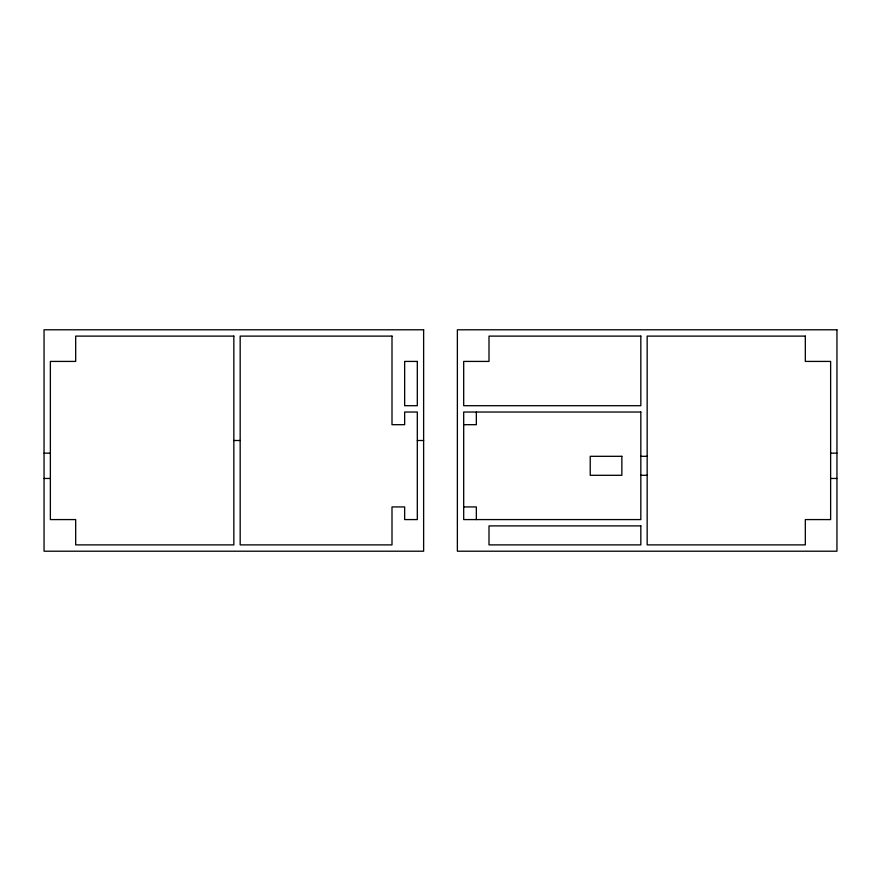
<?xml version="1.0" encoding="UTF-8"?>
<svg xmlns="http://www.w3.org/2000/svg" width="881" height="881" viewBox="0 0 881 881"><rect width="100%" height="100%" fill="white"/><g stroke="black" fill="none" stroke-linecap="round" stroke-linejoin="round"><path stroke-width="1.32" d="M463.692 424.686L476.346 424.686L476.346 412.033M233.839 440.5L240.172 440.5M417.308 440.5L423.629 440.5M44.05 453.153L50.371 453.153M830.629 453.153L836.95 453.153M640.828 456.314L647.161 456.314M640.828 475.3L647.161 475.3M44.05 478.46L50.371 478.46M830.629 478.46L836.95 478.46M463.692 506.927L476.346 506.927L476.346 519.581M423.629 329.791L44.05 329.791L44.05 551.209L423.629 551.209L423.629 329.791M836.95 329.791L457.371 329.791L457.371 551.209L836.95 551.209L836.95 329.791M233.839 336.113L75.678 336.113L75.678 361.419L50.371 361.419L50.371 519.581L75.678 519.581L75.678 544.887L233.839 544.887L233.839 336.113M392.001 336.113L240.172 336.113L240.172 544.887L392.001 544.887L392.001 506.927L404.654 506.927L404.654 519.581L417.308 519.581L417.308 412.033L404.654 412.033L404.654 424.686L392.001 424.686L392.001 336.113M640.828 336.113L488.999 336.113L488.999 361.419L463.692 361.419L463.692 405.7L640.828 405.7L640.828 336.113M805.322 336.113L647.161 336.113L647.161 544.887L805.322 544.887L805.322 519.581L830.629 519.581L830.629 361.419L805.322 361.419L805.322 336.113M417.308 361.419L404.654 361.419L404.654 405.7L417.308 405.7L417.308 361.419M640.828 412.033L463.692 412.033L463.692 519.581L640.828 519.581L640.828 412.033M621.854 456.314L590.226 456.314L590.226 475.3L621.854 475.3L621.854 456.314M640.828 525.902L488.999 525.902L488.999 544.887L640.828 544.887L640.828 525.902"/></g></svg>
